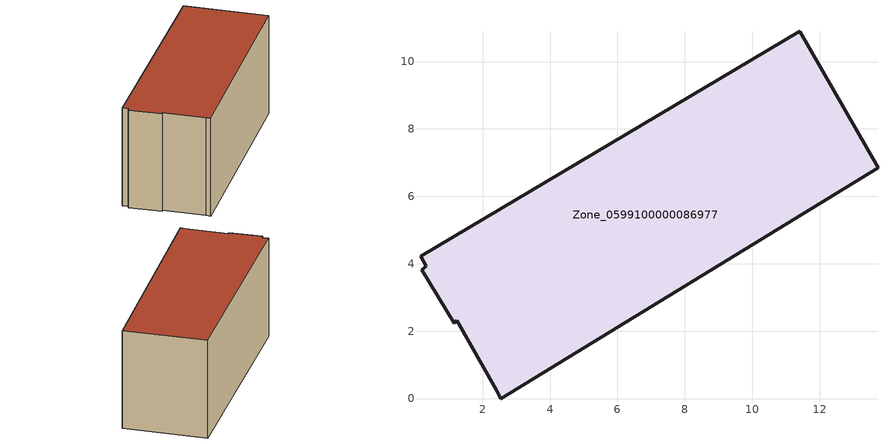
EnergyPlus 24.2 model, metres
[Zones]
Zone_0599100000086977
 floor ground (C_G): 1.16,2.24 0.19,3.83 0.33,3.93 0.16,4.23 11.41,10.89 13.73,6.85 2.53,0 2.4,0.26 1.24,2.32 z0
 wall outside (C_F): 2.53,0 13.73,6.85 11.41,10.89 0.16,4.23 0.33,3.93 0.19,3.83 1.16,2.24 1.24,2.32 2.4,0.26 2.53,0 z0:5.71
 roof outside (C_R): 0.19,3.83 1.16,2.24 1.24,2.32 2.4,0.26 2.53,0 13.73,6.85 11.41,10.89 0.16,4.23 0.33,3.93 z5.71
[BUILDING]
Pand.0599100000086977: North Axis=0; Terrain=City; Loads Convergence Tolerance Value=0.04; Temperature Convergence Tolerance Value=0.4; Solar Distribution=FullExterior; Maximum Number of Warmup Days=25; Minimum Number of Warmup Days=1
[Site:Location]
Rotterdam.The.Hague.AP_ZH_NLD Design_Conditions: Latitude=51.96; Longitude=4.45; Time Zone=1; Elevation=-4.5
[SITE:GROUNDTEMPERATURE:BUILDINGSURFACE]
18, 18, 18, 18, 18, 18, 18, 18, 18, 18, 18, 18
[MATERIAL] Thermal Absorptance=0.9; Solar Absorptance=0.7; Visible Absorptance=0.7
Name | Roughness | Thickness | Conductivity | Density | Specific Heat
G.TI.1946 | MediumSmooth | 0.15 | 1 | 540 | 1210
F.TI.1946 | Rough | 0.3 | 0.857143 | 1920 | 840
R.TI.1946 | MediumRough | 0.2 | 0.1 | 1500 | 1000
[CONSTRUCTION]
C_G: G.TI.1946
C_F: F.TI.1946
C_R: R.TI.1946
[ZONE]
Zone_0599100000086977: Type=1; Multiplier=1; Ceiling Height=Autocalculate; Volume=Autocalculate; Floor Area=autocalculate; Part of Total Floor Area=Yes
[ZONEINFILTRATION:DESIGNFLOWRATE]
Infil_Zone_0599100000086977: Zone or ZoneList or Space or SpaceList=Zone_0599100000086977; Schedule=AlwaysOn; Design Flow Rate Calculation Method=Flow/Area; Flow Rate per Floor Area=0.003; Constant Term Coefficient=1; Temperature Term Coefficient=0; Velocity Term Coefficient=0; Velocity Squared Term Coefficient=0
[HVACTEMPLATE:ZONE:IDEALLOADSAIRSYSTEM]
Zone_0599100000086977: Maximum Heating Supply Air Temperature=50; Minimum Cooling Supply Air Temperature=13; Maximum Heating Supply Air Humidity Ratio=0.0156; Minimum Cooling Supply Air Humidity Ratio=0.0077; Heating Limit=NoLimit; Cooling Limit=NoLimit; Dehumidification Control Type=ConstantSensibleHeatRatio; Cooling Sensible Heat Ratio=0.7; Dehumidification Setpoint=60; Humidification Control Type=None; Humidification Setpoint=30; Outdoor Air Method=None; Outdoor Air Flow Rate per Person=0.00944; Outdoor Air Flow Rate per Zone Floor Area=0; Outdoor Air Flow Rate per Zone=0; Demand Controlled Ventilation Type=None; Outdoor Air Economizer Type=NoEconomizer; Heat Recovery Type=None; Sensible Heat Recovery Effectiveness=0.7; Latent Heat Recovery Effectiveness=0.65
[ZONECONTROL:THERMOSTAT]
ThermostatControl_Zone_0599100000086977: Zone or ZoneList=Zone_0599100000086977; Control Type Schedule=DualSetpointControlType; Control 1=Thermostat_Zone_0599100000086977; Temperature Difference Between Cutout And Setpoint=0
[THERMOSTATSETPOINT:DUALSETPOINT]
Thermostat_Zone_0599100000086977: Heating Setpoint Temperature Schedule=HeatingSetpoint_Zone_0599100000086977; Cooling Setpoint Temperature Schedule=CoolingSetpoint_Zone_0599100000086977
[SCHEDULE:COMPACT]
HeatingSetpoint_Zone_0599100000086977: Through: 12/31, For: AllDays, Until: 24:00, 21
CoolingSetpoint_Zone_0599100000086977: Through: 12/31, For: AllDays, Until: 24:00, 24
DualSetpointControlType: Through: 12/31, For: AllDays, Until: 24:00, 4
AlwaysOn: Through: 12/31, For: AllDays, Until: 24:00, 1
